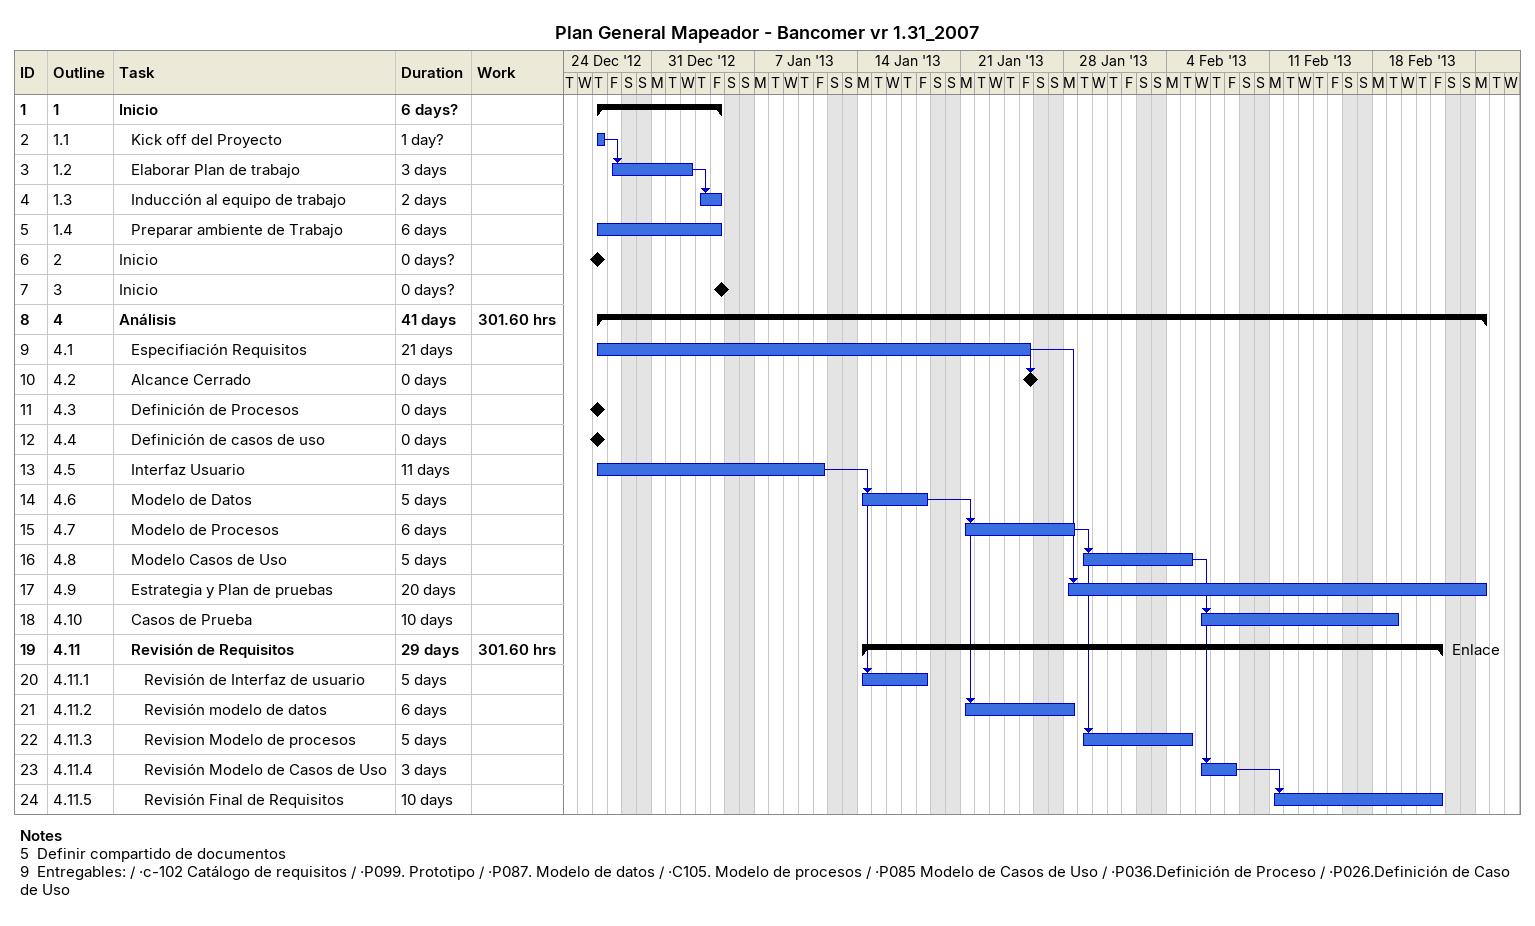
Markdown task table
Plan General Mapeador - Bancomer vr 1.31_2007

| ID | WBS | Task | Duration | Start | Finish | Predecessors | Resources | Work (h) |
|---|---|---|---|---|---|---|---|---|
| 1 | 1 | **Inicio** | 6d? | 2012-12-27 | 2013-01-04 |  |  |  |
| 2 | 1.1 | Kick off del Proyecto | 1d? | 2012-12-27 | 2012-12-27 |  |  |  |
| 3 | 1.2 | Elaborar Plan de trabajo | 3d | 2012-12-28 | 2013-01-02 | 2 |  |  |
| 4 | 1.3 | Inducción al equipo de trabajo | 2d | 2013-01-03 | 2013-01-04 | 3 |  |  |
| 5 | 1.4 | Preparar ambiente de Trabajo | 6d | 2012-12-27 | 2013-01-04 |  |  |  |
| 6 | 2 | Inicio | 0d? | 2012-12-27 | 2012-12-27 |  |  |  |
| 7 | 3 | Inicio | 0d? | 2013-01-04 | 2013-01-04 |  |  |  |
| 8 | 4 | **Análisis** | 41d | 2012-12-27 | 2013-02-25 |  |  | 301.60 |
| 9 | 4.1 | Especifiación Requisitos | 21d | 2012-12-27 | 2013-01-25 |  |  |  |
| 10 | 4.2 | Alcance Cerrado | 0d | 2013-01-25 | 2013-01-25 | 9 |  |  |
| 11 | 4.3 | Definición de Procesos | 0d | 2012-12-27 | 2012-12-27 |  |  |  |
| 12 | 4.4 | Definición de casos de uso | 0d | 2012-12-27 | 2012-12-27 |  |  |  |
| 13 | 4.5 | Interfaz Usuario | 11d | 2012-12-27 | 2013-01-11 |  |  |  |
| 14 | 4.6 | Modelo de Datos | 5d | 2013-01-14 | 2013-01-18 | 13 |  |  |
| 15 | 4.7 | Modelo de Procesos | 6d | 2013-01-21 | 2013-01-28 | 14 |  |  |
| 16 | 4.8 | Modelo Casos de Uso | 5d | 2013-01-29 | 2013-02-05 | 15 |  |  |
| 17 | 4.9 | Estrategia y Plan de pruebas | 20d | 2013-01-28 | 2013-02-25 | 9 |  |  |
| 18 | 4.10 | Casos de Prueba | 10d | 2013-02-06 | 2013-02-19 | 16 |  |  |
| 19 | 4.11 | **Revisión de Requisitos** | 29d | 2013-01-14 | 2013-02-22 |  | Enlace | 301.60 |
| 20 | 4.11.1 | Revisión de Interfaz de usuario | 5d | 2013-01-14 | 2013-01-18 | 13 |  |  |
| 21 | 4.11.2 | Revisión modelo de datos | 6d | 2013-01-21 | 2013-01-28 | 14 |  |  |
| 22 | 4.11.3 | Revision Modelo de procesos | 5d | 2013-01-29 | 2013-02-05 | 15 |  |  |
| 23 | 4.11.4 | Revisión Modelo de Casos de Uso | 3d | 2013-02-06 | 2013-02-08 | 16 |  |  |
| 24 | 4.11.5 | Revisión Final de Requisitos | 10d | 2013-02-11 | 2013-02-22 | 23 |  |  |

Notes
- 5: Definir compartido de documentos
- 9: Entregables: / ·c-102 Catálogo de requisitos / ·P099. Prototipo / ·P087. Modelo de datos / ·C105. Modelo de procesos / ·P085 Modelo de Casos de Uso / ·P036.Definición de Proceso / ·P026.Definición de Caso de Uso
